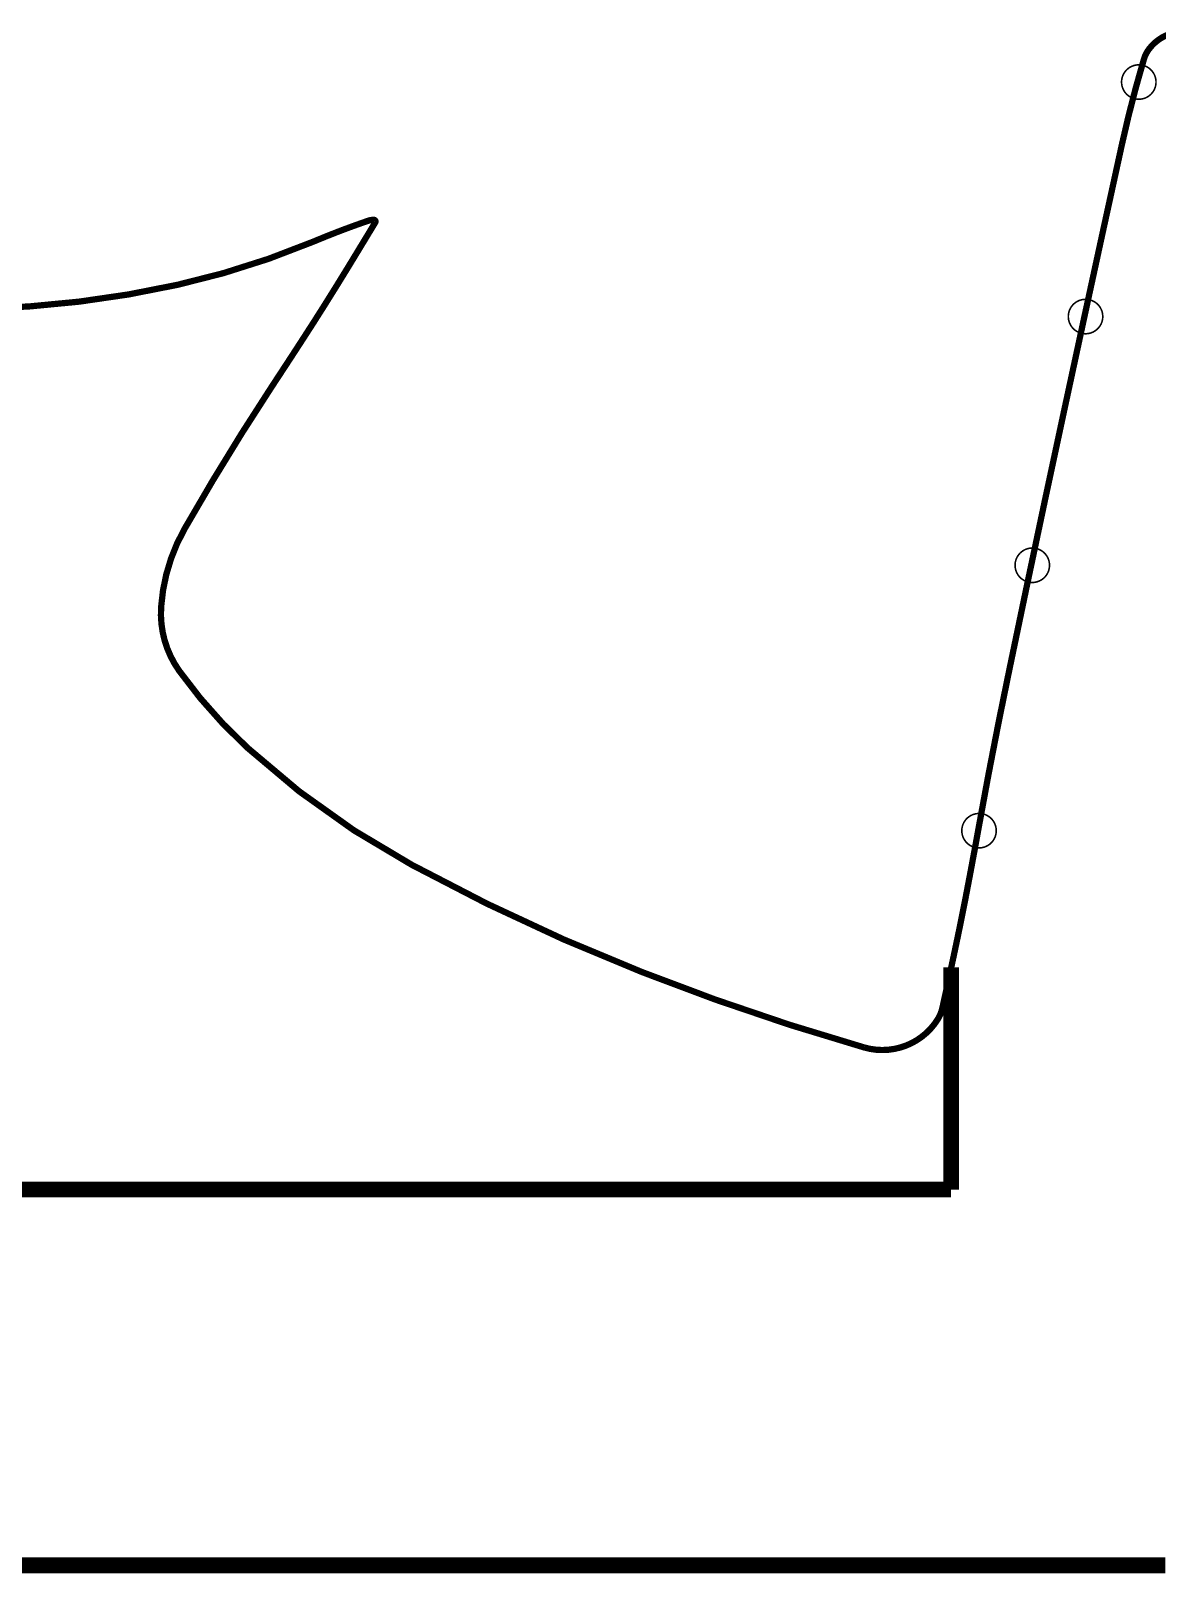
# Model space of a CAD drawing. Header units: millimetres. Extents: x -109 to -2, y -122 to 7.
# Drawn here: x -73.48 to -55.5, y -121.56 to -96.93 of the extents above; entities that cross this region are included whole.
import ezdxf

# ---------------------------------------------------------------- set-up
doc = ezdxf.new("R2010")
doc.units = ezdxf.units.MM
doc.header["$MEASUREMENT"] = 0
doc.layers.add('Board-Outline-Layer', color=7, linetype='Continuous', true_color=0xff00ff)
doc.layers.add('Multi-Layer', color=7, linetype='Continuous', true_color=0xc0c0c0)

msp = doc.modelspace()

# ---------------------------------------------------------------- linework, layer by layer
at = {"layer": 'Board-Outline-Layer', "const_width": 0.1}
msp.add_lwpolyline([(-75.644, -101.322, 0.038), (-73.509, -101.335, 0.037), (-71.138, -100.989, 0.044), (-68.982, -100.304, -0.005), (-68.649, -100.169, -0.007), (-68.347, -100.055, -0.005), (-68.093, -99.965, -0.083), (-68.008, -99.951, -0.584), (-67.984, -99.994), (-67.984, -99.994, -0.001), (-68.43, -100.729), (-68.43, -100.729, -0.005), (-68.964, -101.584, -0.003), (-69.625, -102.6), (-69.625, -102.6, 0.016), (-71.025, -104.883, 0.113), (-71.401, -106.132, 0.174), (-71.111, -107.156, 0.052), (-70.02, -108.386, 0.061), (-67.402, -110.251, 0.031), (-63.727, -111.964, 0.024), (-60.178, -113.169), (-60.178, -113.169, 0.336), (-59.005, -112.717, 0.084), (-58.932, -112.536), (-58.932, -112.536, 0.002), (-58.754, -111.72, 0.005), (-58.557, -110.755), (-58.557, -110.755, 0.003), (-58.352, -109.654), (-58.352, -109.654, -0.007), (-57.864, -107.14), (-57.864, -107.14, -0.002), (-56.984, -102.977), (-56.984, -102.977, -0.001), (-56.066, -98.746), (-56.066, -98.746, -0.018), (-55.716, -97.388, -0.092), (-55.631, -97.221, -0.073), (-55.486, -97.079, -0.072), (-55.304, -96.984, -0.086)], format="xyb", dxfattribs=at)
at = {"layer": 'Board-Outline-Layer', "const_width": 0.254}
for points in [[(-58.792, -111.888), (-58.792, -115.437)], [(-58.792, -115.437), (-108.734, -115.437)], [(-107.734, -121.437), (-55.372, -121.437)]]:
    msp.add_lwpolyline(points, dxfattribs=at)
at = {"layer": 'Multi-Layer', "const_width": 0.0254}
for points in [[(-56.072, -97.751, 1), (-55.522, -97.751), (-55.522, -97.751, 1), (-56.072, -97.751)], [(-56.922, -101.496, 1), (-56.372, -101.496), (-56.372, -101.496, 1), (-56.922, -101.496)], [(-57.772, -105.468, 1), (-57.222, -105.468), (-57.222, -105.468, 1), (-57.772, -105.468)], [(-58.622, -109.707, 1), (-58.072, -109.707), (-58.072, -109.707, 1), (-58.622, -109.707)]]:
    msp.add_lwpolyline(points, format="xyb", dxfattribs=at)

doc.saveas('drawing.dxf')
